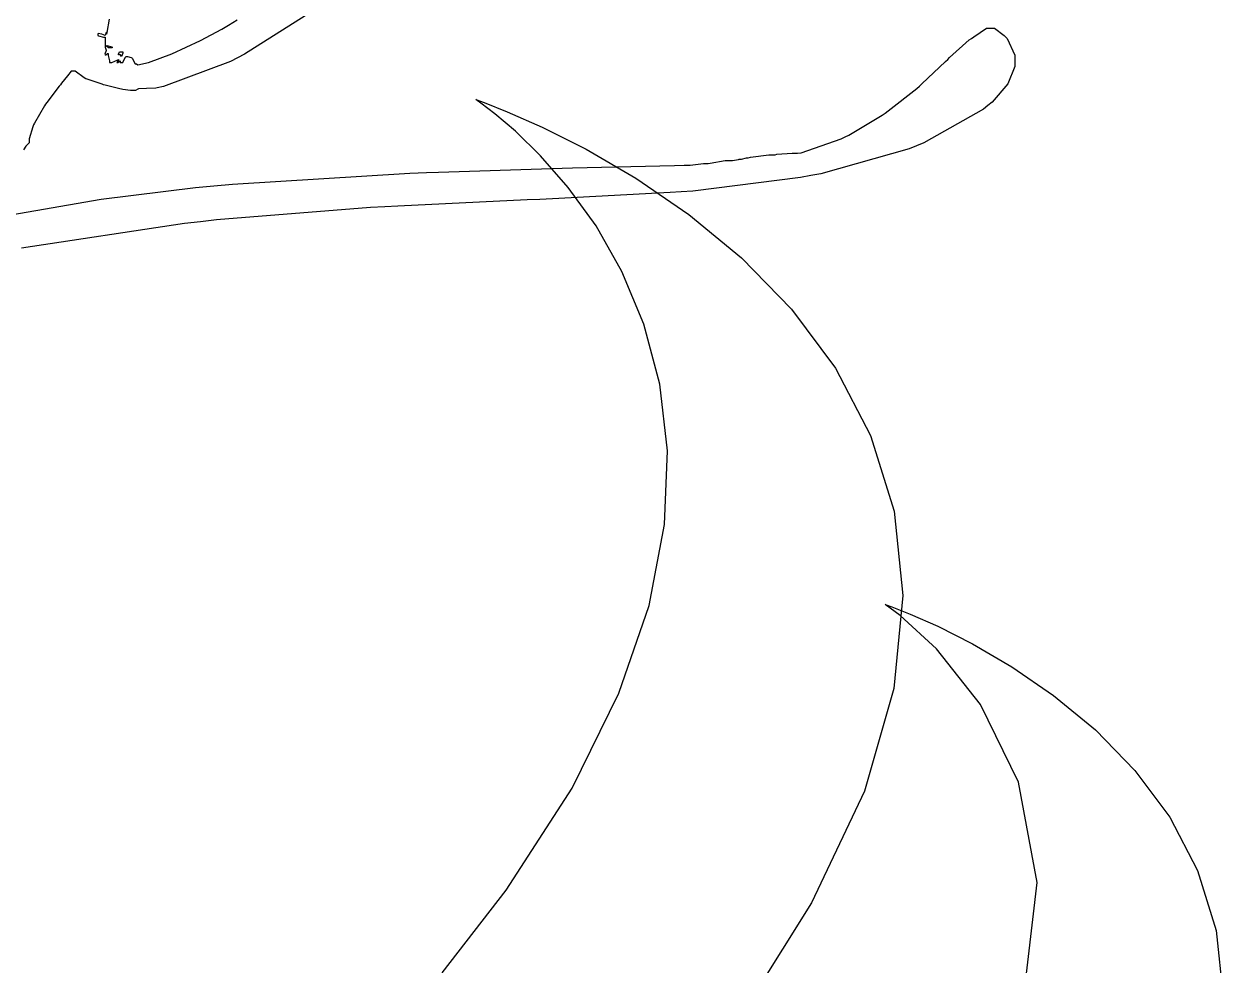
# Model space of a CAD drawing. Extents: x 51 to 306, y 22 to 311.
# Drawn here: x 156.86 to 185.28, y 191.84 to 214.13 of the extents above; entities that cross this region are included whole.
import ezdxf

# ---------------------------------------------------------------- set-up
doc = ezdxf.new("R2010")
doc.units = 0
doc.header["$MEASUREMENT"] = 0

msp = doc.modelspace()

# ---------------------------------------------------------------- linework, layer by layer
at = {"color": 7}
for points in [[(163.829, 214.507), (162.092, 213.413), (161.925, 213.324), (161.757, 213.236), (160.169, 212.646), (160.021, 212.619), (159.985, 212.611), (159.764, 212.602), (159.578, 212.594), (159.562, 212.585), (159.562, 212.585), (159.508, 212.549), (159.492, 212.549), (159.456, 212.549), (159.384, 212.549), (159.208, 212.576), (159.173, 212.585), (159.137, 212.594), (158.785, 212.681), (158.75, 212.689), (158.714, 212.699), (158.361, 212.823), (158.327, 212.831), (158.291, 212.849), (158.079, 213.008), (158.008, 213.008), (157.98, 213.008), (157.894, 212.903), (157.754, 212.725), (157.728, 212.689), (157.7, 212.655), (157.401, 212.267), (157.375, 212.232), (157.347, 212.188), (157.109, 211.781), (157.092, 211.737), (157.074, 211.693), (156.986, 211.409), (156.986, 211.314), (156.986, 211.314), (156.924, 211.253), (156.916, 211.244), (156.906, 211.235), (156.854, 211.147)], [(158.881, 214.242), (158.829, 213.925), (158.82, 213.89), (158.82, 213.89), (158.82, 213.916), (158.82, 213.924), (158.811, 213.924), (158.786, 213.854), (158.786, 213.854), (158.786, 213.854), (158.71, 213.885), (158.618, 213.899), (158.61, 213.89), (158.61, 213.89), (158.61, 213.854), (158.61, 213.854), (158.626, 213.845), (158.746, 213.819), (158.786, 213.819), (158.786, 213.767), (158.786, 213.647), (158.786, 213.607), (158.786, 213.581), (158.811, 213.511), (158.82, 213.501), (158.811, 213.501), (158.776, 213.413), (158.786, 213.395), (158.802, 213.395), (158.842, 213.431), (158.856, 213.431), (158.856, 213.378), (158.89, 213.258), (158.89, 213.218), (158.943, 213.218), (159.085, 213.282), (159.103, 213.29), (159.103, 213.272), (159.075, 213.228), (159.067, 213.218), (159.085, 213.218), (159.139, 213.254), (159.139, 213.254), (159.139, 213.254), (159.139, 213.218), (159.139, 213.218), (159.155, 213.218), (159.195, 213.218), (159.209, 213.218), (159.217, 213.236), (159.27, 213.344), (159.279, 213.36), (159.314, 213.36), (159.402, 213.334), (159.42, 213.324), (159.428, 213.316), (159.501, 213.184), (159.526, 213.184), (159.56, 213.158), (159.813, 213.214), (160.368, 213.418), (161.049, 213.735), (161.55, 214.002), (161.713, 214.1), (161.915, 214.224)], [(156.367, 209.578), (158.692, 209.979), (160.927, 210.257), (161.36, 210.292), (161.801, 210.336), (166.008, 210.592), (166.405, 210.608), (166.686, 210.618), (169.368, 210.706), (169.616, 210.715), (169.863, 210.724), (172.278, 210.777), (172.508, 210.785), (172.649, 210.785), (172.967, 210.821), (173.073, 210.821), (173.126, 210.83), (173.483, 210.891), (173.603, 210.891), (173.655, 210.891), (173.795, 210.917), (173.813, 210.925), (173.866, 210.925), (173.986, 210.961), (174.026, 210.961), (174.078, 210.971), (174.515, 211.031), (174.661, 211.031), (174.705, 211.041), (175.069, 211.067), (175.19, 211.067), (175.278, 211.077), (176.23, 211.41), (176.319, 211.454), (176.407, 211.498), (177.199, 211.967), (177.271, 212.019), (177.341, 212.073), (178.02, 212.602), (178.083, 212.655), (178.143, 212.708), (178.699, 213.238), (178.752, 213.29), (178.796, 213.334), (179.263, 213.749), (179.317, 213.783), (179.37, 213.827), (179.674, 214.03), (179.776, 214.03), (179.864, 214.03), (180.093, 213.855), (180.129, 213.819), (180.163, 213.785), (180.34, 213.388), (180.34, 213.254), (180.34, 213.119), (180.181, 212.713), (179.81, 212.276), (179.704, 212.196), (179.598, 212.108), (178.189, 211.315), (178.012, 211.244), (177.836, 211.173), (175.744, 210.582), (175.507, 210.538), (175.268, 210.494), (172.711, 210.167), (172.438, 210.149), (172.174, 210.133), (169.386, 209.983), (169.087, 209.973), (168.786, 209.965), (165.725, 209.815), (165.417, 209.797), (165.072, 209.78), (161.422, 209.488), (161.043, 209.444), (160.663, 209.4), (156.808, 208.818)], [(166.77, 191.651), (168.289, 193.612), (169.85, 196.027), (170.962, 198.276), (171.676, 200.357), (172.041, 202.271), (172.109, 204.02), (171.929, 205.601), (171.555, 207.015), (171.034, 208.263), (170.419, 209.345), (169.759, 210.258), (169.106, 211.007), (168.509, 211.589), (168.02, 212.004), (167.691, 212.254), (167.569, 212.336), (167.569, 212.336), (167.569, 212.336), (167.767, 212.266), (168.316, 212.051), (169.145, 211.685), (170.184, 211.161), (171.363, 210.475), (172.615, 209.619), (173.866, 208.588), (175.048, 207.377), (176.091, 205.977), (176.926, 204.385), (177.482, 202.592), (177.69, 200.595), (177.478, 198.386), (176.779, 195.96), (175.522, 193.31), (174.148, 191.12)], [(180.53, 190.898), (180.872, 193.796), (180.432, 196.168), (179.531, 198.01), (178.489, 199.327), (177.628, 200.116), (177.271, 200.378), (177.271, 200.378), (177.271, 200.378), (177.426, 200.323), (177.861, 200.152), (178.516, 199.862), (179.339, 199.447), (180.274, 198.903), (181.263, 198.227), (182.252, 197.41), (183.188, 196.449), (184.013, 195.341), (184.674, 194.079), (185.113, 192.659), (185.277, 191.076)]]:
    msp.add_lwpolyline(points, dxfattribs=at)
for points in [[(158.856, 213.571), (158.856, 213.571), (158.82, 213.599), (158.82, 213.607), (158.829, 213.616), (158.944, 213.589), (158.962, 213.571), (158.944, 213.563), (158.864, 213.563), (158.856, 213.571), (158.856, 213.571), (158.856, 213.571), (158.856, 213.571)], [(159.139, 213.467), (159.155, 213.467), (159.195, 213.467), (159.209, 213.467), (159.209, 213.44), (159.173, 213.36), (159.173, 213.36), (159.173, 213.36), (159.147, 213.395), (159.139, 213.395), (159.103, 213.395), (159.103, 213.413), (159.129, 213.467), (159.139, 213.467)]]:
    msp.add_lwpolyline(points, close=True, dxfattribs=at)

doc.saveas('drawing.dxf')
